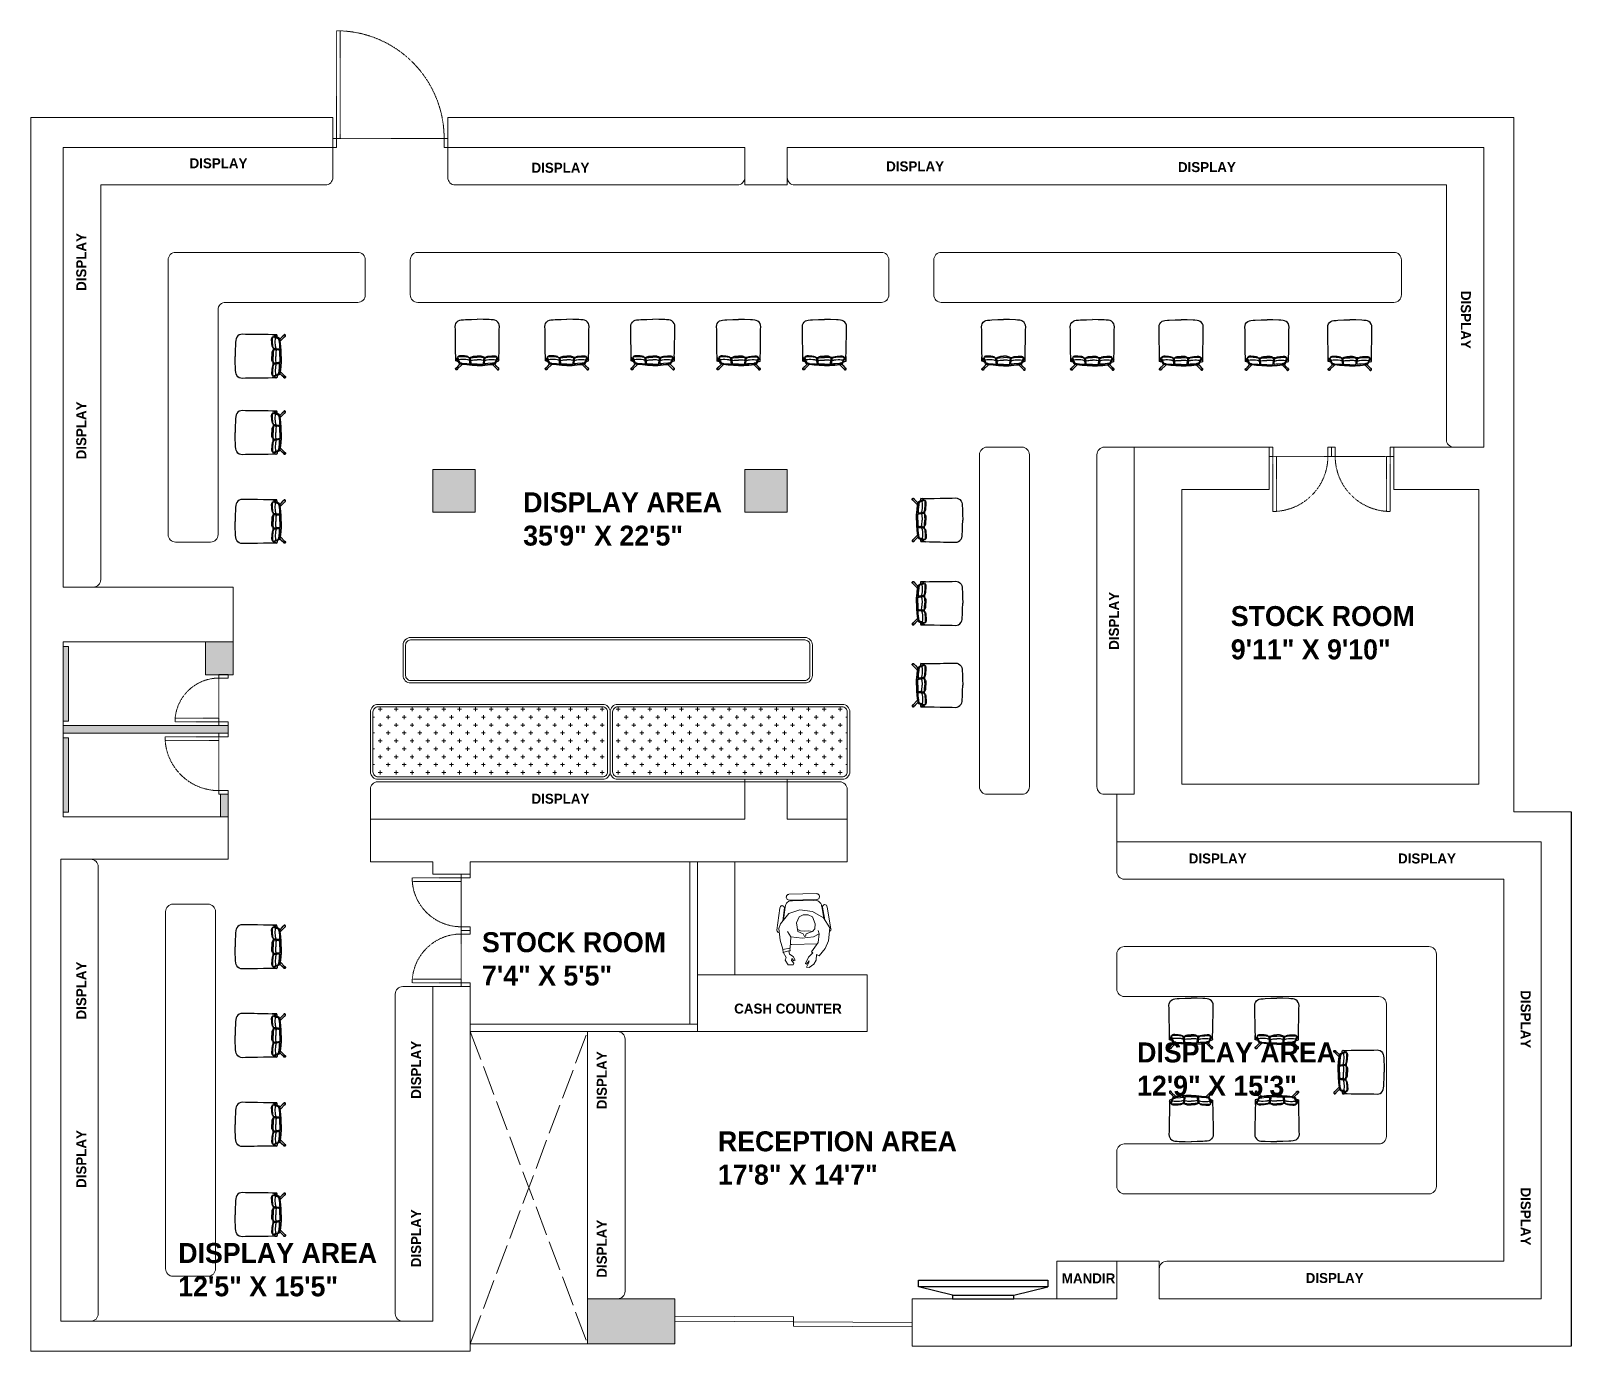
# Model space of a CAD drawing. Header units: inches. Extents: x -4677 to 18437, y -5264 to 2453.
# Drawn here: x 8755 to 9372, y -2767 to -2238 of the extents above; entities that cross this region are included whole.
import ezdxf

# ---------------------------------------------------------------- set-up
doc = ezdxf.new("R2010")
doc.units = ezdxf.units.IN
for name, pattern in [('ACAD_ISO02W100', [15, 12, -3]), ('AUDIT_D_060311083008-3', [0]), ('DASHED2', [0.375, 0.25, -0.125]), ('HIDDEN', [0.375, 0.25, -0.125])]:
    doc.linetypes.add(name, pattern=pattern)
for name, color, linetype in [('A-DOOR', 251, 'AUDIT_D_060311083008-3'), ('A-Door-Frame', 1, 'Continuous'), ('A-Door-Swing', 8, 'HIDDEN'), ('IEL-HATCH-002', 7, 'Continuous'), ('line_cad-block.com', 250, 'Continuous'), ('PDF11_PDF_CH', 7, 'Continuous')]:
    doc.layers.add(name, color=color, linetype=linetype)
doc.styles.add('HEMI', font='stylu.ttf')

# ---------------------------------------------------------------- blocks, each defined once
blk = doc.blocks.new('*U7')
at = {"layer": 'A-Door-Frame', "lineweight": 5}
for p, q in [((0, -100), (0, 0)), ((668, -100), (668, 0))]:
    blk.add_line(p, q, dxfattribs=at)
for points in [[(0, -100), (40, -100), (40, 0), (0, 0)], [(668, -100), (628, -100), (628, 0), (668, 0)]]:
    blk.add_lwpolyline(points, dxfattribs=at)
at = {"layer": 'A-Door-Swing', "linetype": 'DASHED2', "lineweight": 5}
blk.add_line((45, 0), (633, 0), dxfattribs=at)
blk.add_lwpolyline([(40, 0), (40, 588), (80, 588), (80, 0)], close=True, dxfattribs=at)
blk.add_arc((40, 0), 588, 360, 90, dxfattribs=at)
blk = doc.blocks.new('*U8')
at = {"layer": 'A-Door-Frame', "lineweight": 5}
for p, q in [((0, -100), (0, 0)), ((559, -100), (559, 0))]:
    blk.add_line(p, q, dxfattribs=at)
for points in [[(0, -100), (40, -100), (40, 0), (0, 0)], [(559, -100), (519, -100), (519, 0), (559, 0)]]:
    blk.add_lwpolyline(points, dxfattribs=at)
at = {"layer": 'A-Door-Swing', "linetype": 'DASHED2', "lineweight": 5}
blk.add_line((44, 0), (523, 0), dxfattribs=at)
blk.add_lwpolyline([(40, 0), (40, 479), (80, 479), (80, 0)], close=True, dxfattribs=at)
blk.add_arc((40, 0), 479, 360, 90, dxfattribs=at)
blk = doc.blocks.new('wf')
at = {"layer": 'PDF11_PDF_CH', "lineweight": 5}
for points in [[(-7099.35, -1906.51), (-7098.67, -1901.34, -0.458817), (-7095.71, -1898.85)], [(-7085.92, -1898.31, 0.414213), (-7084.96, -1897.3), (-7084.96, -1896.9)], [(-7098.95, -1901.8, 0.414213), (-7100.02, -1900.78), (-7099.85, -1900.78)], [(-7082.83, -1906.51), (-7083.73, -1901.4, -0.414214), (-7082.78, -1900.39)], [(-7101.99, -1910.67, 0.414214), (-7100.98, -1911.62), (-7101.15, -1911.62)]]:
    blk.add_lwpolyline(points, format="xyb", dxfattribs=at)
for points in [[(-7098.22, -1897.24), (-7098.22, -1897.58)], [(-7086.03, -1895.95), (-7097.27, -1896.23)], [(-7097.21, -1898.59), (-7085.97, -1898.31)], [(-7095.75, -1898.87), (-7087.27, -1898.64)], [(-7082.77, -1900.33), (-7082.94, -1900.39)], [(-7100.86, -1901.79), (-7102.04, -1910.67)], [(-7099.68, -1906.9), (-7099.01, -1901.73)], [(-7093.62, -1910.33), (-7092.49, -1910.84), (-7090.75, -1911.06), (-7089.23, -1910.84), (-7087.77, -1911.17), (-7086.87, -1910.11), (-7086.65, -1908.03), (-7087.77, -1905.33), (-7089.51, -1904.43), (-7091.42, -1904.49), (-7093.05, -1905.33), (-7094.18, -1907.63), (-7093.62, -1911.17), (-7091.48, -1912.13), (-7090.98, -1913.09), (-7090.58, -1913.03), (-7090.24, -1912.02), (-7088.17, -1911.23)], [(-7084.06, -1900.95), (-7083.16, -1906)], [(-7081.93, -1901.34), (-7080.35, -1910.11)], [(-7096.43, -1913.25), (-7097.72, -1911.12)], [(-7085.02, -1912.13), (-7085.52, -1910.78)], [(-7096.82, -1917.86), (-7099.63, -1918.31)], [(-7096.03, -1916.29), (-7086.03, -1916.06)], [(-7097.21, -1918.93), (-7099.57, -1919.49)]]:
    blk.add_lwpolyline(points, dxfattribs=at)
blk.add_lwpolyline([(-7096.48, -1913.31), (-7091.82, -1913.87), (-7087.32, -1913.25), (-7085.02, -1912.13), (-7085.41, -1915.61), (-7088.11, -1919.27), (-7087.66, -1919.72), (-7089.4, -1921.4), (-7090.58, -1923.99), (-7090.08, -1924.16), (-7089.12, -1922.92), (-7089.35, -1923.87), (-7090.19, -1925.45), (-7089.06, -1925.56), (-7087.15, -1924.27), (-7086.25, -1922.69), (-7086.2, -1920.39), (-7085.07, -1920.95), (-7082.6, -1917.92), (-7081.31, -1914.88), (-7080.75, -1909.66), (-7083.39, -1905.72), (-7087.77, -1903.08), (-7092.77, -1902.52), (-7097.27, -1903.93), (-7100.58, -1908.03), (-7101.26, -1909.99), (-7100.64, -1914.66), (-7099.68, -1918.25), (-7099.52, -1919.43), (-7098.34, -1921.51), (-7098.67, -1922.69), (-7097.44, -1924.55), (-7095.53, -1924.44), (-7095.19, -1923.87), (-7096.14, -1922.81), (-7095.98, -1921.96), (-7095.19, -1922.92), (-7094.74, -1922.69), (-7095.53, -1921.18), (-7096.99, -1920.17), (-7097.21, -1918.93), (-7096.71, -1918.87), (-7096.88, -1917.81), (-7096.65, -1917.75)], close=True, dxfattribs=at)
for centre, radius, start, end in [((-7097.18, -1897.27), 0.983, 90.37353, 180.37354), ((-7097.18, -1897.6), 0.983, 180.98874, 270.98881), ((-7086.68, -1901.26), 2.61, 5.86671, 102.46398), ((-7085.95, -1896.99), 0.983, 1.80721, 91.80728), ((-7099.83, -1901.82), 0.983, 91.19196, 181.19205), ((-7082.86, -1901.37), 0.983, 1.60398, 91.60402), ((-7101.12, -1910.47), 1.15, 271.0278, 275.47643), ((-7081.28, -1910.19), 0.983, 295.86727, 1.57111), ((-7096.12, -1912.33), 4.02, 263.38062, 271.24697), ((-7086.11, -1912.1), 4.02, 271.59309, 275.60306)]:
    blk.add_arc(centre, radius, start, end, dxfattribs=at)
blk = doc.blocks.new('*U12')
at = {"layer": 'A-Door-Frame', "lineweight": 5}
for p, q in [((0, -100), (0, 0)), ((682, -100), (682, 0))]:
    blk.add_line(p, q, dxfattribs=at)
for points in [[(0, -100), (40, -100), (40, 0), (0, 0)], [(682, -100), (642, -100), (642, 0), (682, 0)]]:
    blk.add_lwpolyline(points, dxfattribs=at)
at = {"layer": 'A-Door-Swing', "linetype": 'DASHED2', "lineweight": 5}
blk.add_line((45, 0), (647, 0), dxfattribs=at)
blk.add_lwpolyline([(40, 0), (40, 602), (80, 602), (80, 0)], close=True, dxfattribs=at)
blk.add_arc((40, 0), 602, 360, 90, dxfattribs=at)
blk = doc.blocks.new('*U13')
at = {"layer": 'A-Door-Frame', "lineweight": 5}
for p, q in [((0, -100), (0, 0)), ((614, -100), (614, 0))]:
    blk.add_line(p, q, dxfattribs=at)
for points in [[(0, -100), (40, -100), (40, 0), (0, 0)], [(614, -100), (574, -100), (574, 0), (614, 0)]]:
    blk.add_lwpolyline(points, dxfattribs=at)
at = {"layer": 'A-Door-Swing', "linetype": 'DASHED2', "lineweight": 5}
blk.add_line((45, 0), (578, 0), dxfattribs=at)
blk.add_lwpolyline([(40, 0), (40, 534), (80, 534), (80, 0)], close=True, dxfattribs=at)
blk.add_arc((40, 0), 534, 360, 90, dxfattribs=at)
blk = doc.blocks.new('erh')
for p, q in [((3623.97, 765.54), (3599.36, 765.54)), ((3599.36, 765.54), (3599.36, 764.17)), ((3623.97, 764.17), (3623.97, 765.54)), ((3623.97, 764.17), (3599.36, 764.17))]:
    blk.add_line(p, q)
at = {"ltscale": 7}
for p, q in [((3599.36, 764.17), (3585.77, 760.72)), ((3623.97, 764.17), (3637.56, 760.72))]:
    blk.add_line(p, q, dxfattribs=at)
blk.add_lwpolyline([(3585.77, 760.72), (3637.56, 760.72), (3637.56, 758.04), (3585.77, 758.04)], close=True, dxfattribs=at)
blk = doc.blocks.new('*U9')
at = {"layer": 'A-Door-Frame', "lineweight": 5}
for p, q in [((0, -100), (0, 0)), ((1255, -100), (1255, 0))]:
    blk.add_line(p, q, dxfattribs=at)
for points in [[(0, -100), (40, -100), (40, 0), (0, 0)], [(1255, -100), (1215, -100), (1215, 0), (1255, 0)]]:
    blk.add_lwpolyline(points, dxfattribs=at)
at = {"layer": 'A-Door-Swing', "linetype": 'DASHED2', "lineweight": 5}
blk.add_line((51, 0), (1225, 0), dxfattribs=at)
blk.add_lwpolyline([(40, 0), (40, 1175), (80, 1175), (80, 0)], close=True, dxfattribs=at)
blk.add_arc((40, 0), 1175, 360, 90, dxfattribs=at)
blk = doc.blocks.new('LEADCHAIR Executive 2014')
at = {"layer": 'line_cad-block.com', "color": 252, "true_color": 0x939598}
for points in [[(-239, 254), (-241, 256), (-243, 261), (-246, 264), (-249, 267), (-253, 268), (-257, 268), (-260, 267), (-264, 264), (-266, 261), (-267, 257), (-267, 253), (-266, 250), (-264, 246), (-260, 244), (-254, 240)], [(-186, 201), (-248, 262), (-251, 265), (-253, 265), (-256, 265), (-259, 265), (-262, 262), (-264, 260), (-265, 257), (-264, 254), (-264, 251), (-262, 249), (-241, 227), (-211, 196)], [(0, 214), (-64, 213), (-127, 208), (-190, 201), (-202, 199), (-211, 196), (-219, 194), (-223, 191), (-227, 184), (-247, 135), (-249, 131), (-251, 130), (-253, 131), (-255, 136), (-259, 147), (-262, 153), (-265, 159)], [(0, 210), (-63, 207), (-126, 203), (-190, 196), (-196, 195), (-204, 193), (-210, 192), (-216, 190), (-220, 188), (-223, 184), (-226, 176), (-245, 133), (-251, 124), (-253, 125), (-263, 146)], [(-92, 195), (-90, 194), (-89, 192), (-90, 180), (-92, 155), (-99, 151), (-106, 149), (-116, 146), (-120, 145), (-142, 142), (-168, 141), (-190, 141), (-206, 142), (-224, 145), (-230, 146), (-230, 147), (-228, 153), (-221, 173), (-219, 176), (-217, 178), (-210, 181), (-199, 184), (-193, 185), (-186, 187), (-130, 192), (-111, 193), (-92, 195)], [(0, 198), (-74, 197), (-74, 195), (-75, 193), (-76, 181), (-79, 156), (-78, 155), (-76, 154), (-71, 152), (-57, 148), (-44, 147), (-25, 146), (0, 146)], [(0, 214), (64, 213), (127, 208), (190, 201), (202, 199), (211, 196), (219, 194), (223, 191), (227, 184), (247, 135), (249, 131), (251, 130), (253, 131), (255, 136), (259, 147), (262, 153), (265, 159)], [(0, 210), (63, 207), (126, 203), (190, 196), (196, 195), (204, 193), (210, 192), (216, 190), (220, 188), (223, 184), (226, 176), (245, 133), (251, 124), (253, 125), (263, 146)], [(0, 198), (74, 197), (74, 195), (75, 193), (76, 181), (79, 156), (78, 155), (76, 154), (71, 152), (57, 148), (44, 147), (25, 146), (0, 146)], [(92, 195), (90, 194), (89, 192), (90, 180), (92, 155), (99, 151), (106, 149), (116, 146), (120, 145), (142, 142), (168, 141), (190, 141), (206, 142), (224, 145), (230, 146), (230, 147), (228, 153), (221, 173), (219, 176), (217, 178), (210, 181), (199, 184), (193, 185), (186, 187), (130, 192), (111, 193), (92, 195)], [(186, 201), (248, 262), (251, 265), (253, 265), (256, 265), (259, 265), (262, 262), (264, 260), (265, 257), (264, 254), (264, 251), (262, 249), (241, 227), (211, 196)], [(239, 254), (241, 256), (243, 261), (246, 264), (249, 267), (253, 268), (257, 268), (260, 267), (264, 264), (266, 261), (267, 257), (267, 253), (266, 250), (264, 246), (260, 244), (254, 240)], [(-256, 130), (-260, 128), (-262, 121), (-263, 116), (-265, 102), (-267, 55), (-267, -5), (-269, -78), (-270, -119), (-270, -168), (-270, -225), (-272, -265), (-270, -285), (-263, -303), (-251, -320), (-234, -334), (-217, -342), (-199, -346), (-170, -348), (-146, -350), (-73, -353), (0, -354)], [(-265, 159), (-265, 159), (-266, 159), (-266, 150), (-266, 142), (-266, 139), (-266, 104)], [(-263, 146), (-264, 146), (-264, 146), (-265, 145), (-265, 144), (-266, 131)], [(-234, 166), (-245, 164), (-252, 163), (-265, 159)], [(-98, 152), (-96, 152), (-93, 152), (-92, 152), (-93, 147), (-93, 143), (-94, 138), (-94, 134), (-95, 129), (-96, 124), (-96, 123), (-102, 120), (-107, 118), (-111, 116), (-128, 112), (-140, 110), (-170, 108), (-192, 107), (-204, 107), (-224, 108), (-229, 109), (-241, 113), (-244, 114), (-241, 121), (-237, 132), (-233, 142), (-232, 146), (-229, 151)], [(-96, 123), (-99, 119), (-107, 112), (-117, 105), (-131, 101), (-157, 98), (-180, 97), (-198, 95), (-214, 95), (-221, 97), (-227, 99), (-233, 101), (-237, 105), (-240, 108), (-242, 112), (-243, 113)], [(-102, 115), (-89, 115)], [(-89, 115), (-86, 115), (-81, 114), (-73, 111)], [(-71, 153), (-76, 153), (-79, 152), (-80, 152), (-80, 149), (-81, 144), (-82, 136), (-83, 130), (-84, 124), (-67, 117), (-50, 115), (0, 113)], [(-84, 124), (-73, 110), (-68, 107), (-60, 103), (-48, 100), (-39, 99), (-34, 98), (0, 98)], [(71, 153), (76, 153), (79, 152), (80, 152), (80, 149), (81, 144), (82, 136), (83, 130), (84, 124), (67, 117), (50, 115), (0, 113)], [(256, 130), (260, 128), (262, 121), (263, 116), (265, 102), (267, 55), (267, -5), (269, -78), (270, -119), (270, -168), (270, -225), (272, -265), (270, -285), (263, -303), (251, -320), (234, -334), (217, -342), (199, -346), (170, -348), (146, -350), (73, -353), (0, -354)], [(84, 124), (73, 110), (68, 107), (60, 103), (48, 100), (39, 99), (34, 98), (0, 98)], [(89, 115), (86, 115), (81, 114), (73, 111)], [(102, 115), (89, 115)], [(98, 152), (96, 152), (93, 152), (92, 152), (93, 147), (93, 143), (94, 138), (94, 134), (95, 129), (96, 124), (96, 123), (102, 120), (107, 118), (111, 116), (128, 112), (140, 110), (170, 108), (192, 107), (204, 107), (224, 108), (229, 109), (241, 113), (244, 114), (241, 121), (237, 132), (233, 142), (232, 146), (229, 151)], [(96, 123), (99, 119), (107, 112), (117, 105), (131, 101), (157, 98), (180, 97), (198, 95), (214, 95), (221, 97), (227, 99), (233, 101), (237, 105), (240, 108), (242, 112), (243, 113)], [(234, 166), (245, 164), (252, 163), (265, 159)], [(263, 146), (264, 146), (264, 146), (265, 145), (265, 144), (266, 131)], [(265, 159), (265, 159), (266, 159), (266, 150), (266, 142), (266, 139), (266, 104)]]:
    blk.add_lwpolyline(points, dxfattribs=at)

msp = doc.modelspace()

# ---------------------------------------------------------------- hatches: boundary and pattern name
at = {"layer": 'IEL-HATCH-002', "lineweight": 5, "true_color": 0x636466, "transparency": 33554687}
h = msp.add_hatch(color=251, dxfattribs=at)
h.dxf.hatch_style = 1
h.paths.add_polyline_path([(8933.5, -2413.85), (8916.5, -2413.85), (8916.5, -2430.85), (8933.5, -2430.85)])
h.paths.add_polyline_path([(9058.5, -2413.85), (9041.5, -2413.85), (9041.5, -2430.85), (9058.5, -2430.85)])
at = {"layer": 'IEL-HATCH-002', "lineweight": 5, "true_color": 0xadddf7, "transparency": 33554687}
h = msp.add_hatch(color=141, dxfattribs=at)
h.dxf.hatch_style = 1
h.paths.add_polyline_path([(8770.64, -2521.22), (8768.5, -2521.22), (8768.5, -2551.01), (8770.64, -2551.01)])
h.paths.add_polyline_path([(8770.64, -2484.72), (8768.5, -2484.72), (8768.5, -2514.51), (8770.64, -2514.51)])
at = {"layer": 'IEL-HATCH-002', "lineweight": 5, "true_color": 0x939598, "transparency": 33554687}
h = msp.add_hatch(color=252, dxfattribs=at)
h.dxf.hatch_style = 1
h.paths.add_polyline_path([(8836.5, -2482.85), (8825.5, -2482.85), (8825.5, -2495.97), (8830.83, -2495.97), (8830.83, -2495.85), (8834.5, -2495.85), (8834.5, -2495.97), (8836.5, -2495.97)])
h = msp.add_hatch(dxfattribs=at)
h.set_pattern_fill('CROSS', color=252, scale=0.5)
h.set_pattern_definition([(0, (738.1115, -3408.2847), (3.175, 3.175), [1.5875, -4.7625]), (90, (738.9052, -3409.0784), (-3.175, 3.175), [1.5875, -4.7625])])
h.paths.add_polyline_path([(8986.55, -2510.85, 0.414214), (8984.55, -2508.85), (8894.55, -2508.85, 0.414214), (8892.55, -2510.85), (8892.55, -2534.85, 0.414214), (8894.55, -2536.85), (8984.55, -2536.85, 0.414214), (8986.55, -2534.85)])
h.paths.add_polyline_path([(9082.55, -2510.85, 0.414214), (9080.55, -2508.85), (8990.55, -2508.85, 0.414214), (8988.55, -2510.85), (8988.55, -2534.85, 0.414214), (8990.55, -2536.85), (9080.55, -2536.85, 0.414214), (9082.55, -2534.85)])
at = {"layer": 'IEL-HATCH-002', "lineweight": 5, "true_color": 0xc6a88b, "transparency": 33554687}
h = msp.add_hatch(color=43, dxfattribs=at)
h.dxf.hatch_style = 1
h.paths.add_polyline_path([(8834.5, -2516.35), (8830.83, -2516.35), (8768.5, -2516.35), (8768.5, -2519.35), (8834.5, -2519.35)])
h.paths.add_polyline_path([(8834.5, -2543.85), (8831.5, -2543.85), (8831.5, -2552.85), (8834.5, -2552.85)])
at = {"layer": 'IEL-HATCH-002', "lineweight": 5, "true_color": 0x939598, "transparency": 33554687}
h = msp.add_hatch(color=252, dxfattribs=at)
h.dxf.hatch_style = 1
h.paths.add_polyline_path([(9013.5, -2745.85), (8978.5, -2745.85), (8978.5, -2763.85), (9013.5, -2763.85)])

# ---------------------------------------------------------------- linework, layer by layer
at = {"lineweight": 5}
for p, q in [((8876.5, -2272.85), (8755.5, -2272.85)), ((8755.5, -2272.85), (8755.5, -2766.85)), ((8876.5, -2272.85), (8876.5, -2284.85)), ((9349.5, -2272.85), (8922.5, -2272.85)), ((8922.5, -2272.85), (8922.5, -2284.85)), ((9349.5, -2550.85), (9349.5, -2272.85)), ((8876.5, -2284.85), (8768.5, -2284.85)), ((8768.5, -2284.85), (8768.5, -2460.85)), ((8768.5, -2284.85), (8768.5, -2299.85)), ((8876.5, -2284.85), (8876.5, -2296.85)), ((9041.5, -2284.85), (8922.5, -2284.85)), ((8922.5, -2284.85), (8922.5, -2296.85)), ((9041.5, -2299.85), (9041.5, -2284.85)), ((9041.5, -2284.85), (9041.5, -2296.85)), ((9337.5, -2284.85), (9058.5, -2284.85)), ((9058.5, -2284.85), (9058.5, -2299.85)), ((9058.5, -2284.85), (9058.5, -2296.85)), ((9337.5, -2404.85), (9337.5, -2284.85)), ((8873.5, -2299.85), (8783.5, -2299.85)), ((8783.5, -2299.85), (8783.5, -2457.85)), ((9038.5, -2299.85), (8925.5, -2299.85)), ((9058.5, -2299.85), (9041.5, -2299.85)), ((9058.5, -2299.85), (9041.5, -2299.85)), ((9322.5, -2299.85), (9061.5, -2299.85)), ((9322.5, -2401.85), (9322.5, -2299.85)), ((9197.5, -2404.85), (9185.5, -2404.85)), ((9197.5, -2543.85), (9197.5, -2404.85)), ((9197.5, -2404.85), (9251.5, -2404.85)), ((9251.5, -2404.85), (9251.5, -2421.85)), ((9301.5, -2421.85), (9301.5, -2404.85)), ((9301.5, -2404.85), (9337.5, -2404.85)), ((9337.5, -2404.85), (9325.5, -2404.85)), ((9182.5, -2407.85), (9182.5, -2540.85)), ((8933.5, -2413.85), (8916.5, -2413.85)), ((8916.5, -2413.85), (8916.5, -2430.85)), ((8933.5, -2430.85), (8933.5, -2413.85)), ((9251.5, -2421.85), (9216.5, -2421.85)), ((9216.5, -2421.85), (9216.5, -2539.85)), ((9335.5, -2421.85), (9301.5, -2421.85)), ((9335.5, -2539.85), (9335.5, -2421.85)), ((8916.5, -2430.85), (8933.5, -2430.85)), ((8768.5, -2460.85), (8836.5, -2460.85)), ((8768.5, -2460.85), (8780.5, -2460.85)), ((8836.5, -2460.85), (8836.5, -2482.85)), ((8768.5, -2482.85), (8768.5, -2552.85)), ((8825.5, -2482.85), (8768.5, -2482.85)), ((8836.5, -2482.85), (8825.5, -2482.85)), ((8825.5, -2495.97), (8825.5, -2482.85)), ((8836.5, -2482.85), (8836.5, -2495.97)), ((8836.5, -2495.97), (8825.5, -2495.97)), ((8834.5, -2516.35), (8768.5, -2516.35)), ((8834.5, -2519.35), (8834.5, -2516.35)), ((8834.5, -2519.35), (8768.5, -2519.35)), ((8891.5, -2541.85), (8891.5, -2553.85)), ((9079.5, -2538.85), (8894.5, -2538.85)), ((9041.5, -2553.85), (9041.5, -2537.85)), ((9041.5, -2537.85), (9058.5, -2537.85)), ((9058.5, -2537.85), (9058.5, -2553.85)), ((9082.5, -2553.85), (9082.5, -2541.85)), ((9216.5, -2539.85), (9335.5, -2539.85)), ((8834.5, -2543.85), (8831.5, -2543.85)), ((8831.5, -2543.85), (8831.5, -2552.85)), ((8834.5, -2552.85), (8834.5, -2543.85)), ((9185.5, -2543.85), (9197.5, -2543.85)), ((9190.5, -2562.85), (9190.5, -2543.85)), ((8768.5, -2552.85), (8834.5, -2552.85)), ((8834.5, -2552.85), (8834.5, -2569.85)), ((8891.5, -2570.85), (8891.5, -2553.85)), ((9058.5, -2553.85), (9082.5, -2553.85)), ((9082.5, -2553.85), (9082.5, -2570.85)), ((9372.5, -2550.85), (9349.5, -2550.85)), ((9360.5, -2562.85), (9190.5, -2562.85)), ((9190.5, -2562.85), (9190.5, -2574.85)), ((9360.5, -2745.85), (9360.5, -2562.85)), ((8834.5, -2569.85), (8767.5, -2569.85)), ((8767.5, -2569.85), (8767.5, -2754.85)), ((8767.5, -2569.85), (8779.5, -2569.85)), ((8782.5, -2572.85), (8782.5, -2751.85)), ((8916.5, -2570.85), (8891.5, -2570.85)), ((8916.5, -2575.85), (8916.5, -2570.85)), ((8931.5, -2570.85), (8931.5, -2575.85)), ((9019.5, -2635.85), (9019.5, -2570.85)), ((9022.5, -2570.85), (9022.5, -2630.85)), ((9022.5, -2638.85), (9022.5, -2570.85)), ((9037.5, -2616.18), (9037.5, -2570.85)), ((8931.5, -2575.85), (8916.5, -2575.85)), ((9345.5, -2577.85), (9193.5, -2577.85)), ((9345.5, -2730.85), (9345.5, -2577.85)), ((8916.5, -2620.85), (8904.5, -2620.85)), ((8916.5, -2754.85), (8916.5, -2620.85)), ((8916.5, -2620.85), (8931.5, -2620.85)), ((8931.5, -2620.85), (8931.5, -2638.85)), ((8901.5, -2751.85), (8901.5, -2623.85)), ((8931.5, -2635.85), (9022.5, -2635.85)), ((8931.5, -2638.85), (8978.5, -2638.85)), ((8931.5, -2638.85), (8931.5, -2763.85)), ((8931.5, -2638.85), (9022.5, -2638.85)), ((8978.5, -2638.85), (8978.5, -2654.85)), ((8978.5, -2638.85), (8978.5, -2638.85)), ((8990.5, -2638.85), (8978.5, -2638.85)), ((8993.5, -2641.85), (8993.5, -2742.85)), ((8978.5, -2654.85), (8978.5, -2745.85)), ((9190.5, -2745.85), (9190.5, -2730.85)), ((9190.5, -2730.85), (9207.5, -2730.85)), ((9207.5, -2730.85), (9207.5, -2745.85)), ((9210.5, -2730.85), (9345.5, -2730.85)), ((9207.5, -2733.85), (9207.5, -2745.85)), ((8978.5, -2745.85), (9013.5, -2745.85)), ((8978.5, -2763.85), (8978.5, -2745.85)), ((8978.5, -2745.85), (8990.5, -2745.85)), ((9013.5, -2745.85), (9013.5, -2763.85)), ((9108.5, -2764.85), (9108.5, -2745.85)), ((9108.5, -2745.85), (9190.5, -2745.85)), ((9207.5, -2745.85), (9360.5, -2745.85)), ((8767.5, -2754.85), (8916.5, -2754.85)), ((8767.5, -2754.85), (8779.5, -2754.85)), ((8916.5, -2754.85), (8904.5, -2754.85)), ((9013.49, -2755.85), (9013.5, -2755.85)), ((9061.01, -2753.1), (9060.99, -2756.86)), ((9108.5, -2754.35), (9108.5, -2754.35)), ((8978.5, -2763.85), (8931.5, -2763.85)), ((8931.5, -2763.85), (8931.5, -2766.85)), ((9013.5, -2763.85), (8978.5, -2763.85)), ((8755.5, -2766.85), (8931.5, -2766.85)), ((9108.5, -2764.85), (9372.5, -2764.85))]:
    msp.add_line(p, q, dxfattribs=at)
msp.add_line((9372.5, -2550.85), (9372.5, -2764.85))
at = {"color": 9, "linetype": 'ACAD_ISO02W100', "lineweight": 5, "true_color": 0xc7c8ca}
for p, q in [((8931.5, -2763.85), (8978.5, -2638.85)), ((8931.5, -2638.85), (8978.5, -2763.85))]:
    msp.add_line(p, q, dxfattribs=at)
at = {"lineweight": 5}
for points in [[(8830.5, -2439.85), (8830.5, -2349.85, -0.414214), (8833.5, -2346.85), (8886.46, -2346.85, 0.414214), (8889.46, -2343.85), (8889.46, -2329.85, 0.414214), (8886.46, -2326.85), (8813.5, -2326.85, 0.414214), (8810.5, -2329.85), (8810.5, -2439.85, 0.414214), (8813.5, -2442.85), (8827.5, -2442.85, 0.414214)], [(8910.46, -2346.85), (9096.19, -2346.85, 0.414214), (9099.19, -2343.85), (9099.19, -2329.85, 0.414214), (9096.19, -2326.85), (8910.46, -2326.85, 0.414214), (8907.46, -2329.85), (8907.46, -2343.85, 0.414214)], [(9301.5, -2346.85, 0.414214), (9304.5, -2343.85), (9304.5, -2329.85, 0.414214), (9301.5, -2326.85), (9120.19, -2326.85, 0.414214), (9117.19, -2329.85), (9117.19, -2343.85, 0.414214), (9120.19, -2346.85)], [(9152.5, -2404.85), (9138.5, -2404.85, 0.414214), (9135.5, -2407.85), (9135.5, -2540.85, 0.414214), (9138.5, -2543.85), (9152.5, -2543.85, 0.414214), (9155.5, -2540.85), (9155.5, -2407.85, 0.414214)], [(8907.61, -2481.06), (9065.55, -2481.06, -0.414214), (9068.55, -2484.06), (9068.55, -2496.26, -0.414214), (9065.55, -2499.26), (8907.61, -2499.26, -0.414214), (8904.61, -2496.26), (8904.61, -2484.06, -0.414214)], [(8907.61, -2482.06), (9065.55, -2482.06, -0.414214), (9067.55, -2484.06), (9067.55, -2496.26, -0.414214), (9065.55, -2498.26), (8907.61, -2498.26, -0.414214), (8905.61, -2496.26), (8905.61, -2484.06, -0.414214)], [(8987.55, -2510.85), (8987.55, -2534.85, -0.414214), (8984.55, -2537.85), (8894.55, -2537.85, -0.414214), (8891.55, -2534.85), (8891.55, -2510.85, -0.414214), (8894.55, -2507.85), (8984.55, -2507.85, -0.414214)], [(8986.55, -2510.85), (8986.55, -2534.85, -0.414214), (8984.55, -2536.85), (8894.55, -2536.85, -0.414214), (8892.55, -2534.85), (8892.55, -2510.85, -0.414214), (8894.55, -2508.85), (8984.55, -2508.85, -0.414214)], [(9083.55, -2510.85), (9083.55, -2534.85, -0.414214), (9080.55, -2537.85), (8990.55, -2537.85, -0.414214), (8987.55, -2534.85), (8987.55, -2510.85, -0.414214), (8990.55, -2507.85), (9080.55, -2507.85, -0.414214)], [(9082.55, -2510.85), (9082.55, -2534.85, -0.414214), (9080.55, -2536.85), (8990.55, -2536.85, -0.414214), (8988.55, -2534.85), (8988.55, -2510.85, -0.414214), (8990.55, -2508.85), (9080.55, -2508.85, -0.414214)], [(8812.5, -2736.85), (8826.5, -2736.85, 0.414214), (8829.5, -2733.85), (8829.5, -2590.85, 0.414214), (8826.5, -2587.85), (8812.5, -2587.85, 0.414214), (8809.5, -2590.85), (8809.5, -2733.85, 0.414214)], [(9193.5, -2703.85), (9315.5, -2703.85, 0.414214), (9318.5, -2700.85), (9318.5, -2607.85, 0.414214), (9315.5, -2604.85), (9193.5, -2604.85, 0.414214), (9190.5, -2607.85), (9190.5, -2621.85, 0.414214), (9193.5, -2624.85), (9295.5, -2624.85, -0.414214), (9298.5, -2627.85), (9298.5, -2680.85, -0.414214), (9295.5, -2683.85), (9193.5, -2683.85, 0.414214), (9190.5, -2686.85), (9190.5, -2700.85, 0.414214)]]:
    msp.add_lwpolyline(points, format="xyb", close=True, dxfattribs=at)
for points in [[(9041.5, -2430.85), (9041.5, -2413.85), (9058.5, -2413.85), (9058.5, -2430.85)], [(8768.5, -2514.51), (8770.64, -2514.51), (8770.64, -2484.72), (8768.5, -2484.72)], [(8768.5, -2551.01), (8770.64, -2551.01), (8770.64, -2521.22), (8768.5, -2521.22)], [(9022.5, -2638.85), (9022.5, -2616.18), (9090.5, -2616.18), (9090.5, -2638.85)], [(9190.5, -2730.85), (9166.5, -2730.85), (9166.5, -2745.85), (9190.5, -2745.85)], [(9013.5, -2745.85), (8978.5, -2745.85), (8978.5, -2763.85), (9013.5, -2763.85)]]:
    msp.add_lwpolyline(points, close=True, dxfattribs=at)
for points in [[(8891.5, -2553.85), (9007.5, -2553.85), (9041.5, -2553.85)], [(9082.5, -2570.85), (9007.5, -2570.85), (8931.5, -2570.85)], [(9061, -2753.1), (9013.5, -2752.85), (9013.49, -2754.85)], [(9061, -2756.86), (9108.5, -2757.11), (9108.5, -2755.35), (9013.5, -2754.85)]]:
    msp.add_lwpolyline(points, dxfattribs=at)
for centre, start, end in [((8873.5, -2296.85), 270, 0), ((8925.5, -2296.85), 180, 270), ((9038.5, -2296.85), 270, 0), ((9061.5, -2296.85), 180, 270), ((9185.5, -2407.85), 90, 180), ((9325.5, -2401.85), 180, 270), ((8780.5, -2457.85), 270, 0), ((8894.5, -2541.85), 90, 180), ((9079.5, -2541.85), 0, 90), ((9185.5, -2540.85), 180, 270), ((8779.5, -2572.85), 0, 90), ((9193.5, -2574.85), 180, 270), ((8904.5, -2623.85), 90, 180), ((8990.5, -2641.85), 0, 90), ((9210.5, -2733.85), 90, 180), ((8990.5, -2742.85), 270, 0), ((8779.5, -2751.85), 270, 0), ((8904.5, -2751.85), 180, 270)]:
    msp.add_arc(centre, 3, start, end, dxfattribs=at)

# ---------------------------------------------------------------- block references
at = {"color": 18, "lineweight": 5, "true_color": 0x000000, "yscale": 0.03255662233685245, "zscale": 0.03255662233685245}
for p, xscale, rotation in [((8934.34, -2365.15), -0.03255662233685245, 179.9645304322863), ((8970.26, -2365.15), -0.03255662233685245, 179.9645304322863), ((9004.63, -2365.15), -0.03255662233685245, 179.9645304322863), ((9039.02, -2365.2), -0.03255662233685245, 179.9645304322863), ((9073.39, -2365.2), -0.03255662233685245, 179.9645304322863), ((9145.15, -2365.28), -0.03255662233685245, 179.9645304322863), ((9180.7, -2365.31), -0.03255662233685245, 179.9645304322863), ((9216.26, -2365.33), -0.03255662233685245, 179.9645304322863), ((9250.65, -2365.37), -0.03255662233685245, 179.9645304322863), ((9283.83, -2365.39), -0.03255662233685245, 179.9645304322863), ((8848.84, -2368.48), -0.03255662233685245, 269.9645304322862), ((8848.84, -2399.03), -0.03255662233685245, 269.9645304322862), ((8848.84, -2434.61), -0.03255662233685245, 269.9645304322862), ((9117.23, -2434.03), -0.03255662233685245, 89.96453043228625), ((9117.23, -2467.36), -0.03255662233685245, 89.96453043228625), ((9117.23, -2500.17), -0.03255662233685245, 89.96453043228625), ((8848.84, -2604.94), -0.03255662233685245, 269.9645304322862), ((9220.23, -2636.99), -0.03255662233685245, 179.9645304322863), ((9254.62, -2637.03), -0.03255662233685245, 179.9645304322863), ((8848.84, -2640.48), -0.03255662233685245, 269.9645304322862), ((9286.1, -2655.07), 0.03255662233685245, 90.03546956771375), ((9220.23, -2671.46), 0.03255662233685245, 0.0354695677137458), ((9254.62, -2671.42), 0.03255662233685245, 0.0354695677137458), ((8848.84, -2676.06), -0.03255662233685245, 269.9645304322862), ((8848.84, -2712.2), -0.03255662233685245, 269.9645304322862)]:
    msp.add_blockref('LEADCHAIR Executive 2014', p, dxfattribs=dict(at, xscale=xscale, rotation=rotation))
at = {"color": 18, "lineweight": 5, "true_color": 0x000000}
msp.add_blockref('wf', (16156.34, -687.65), dxfattribs=at)
at = {"lineweight": 5, "rotation": 180}
msp.add_blockref('erh', (12748.66, -1980.31), dxfattribs=at)
at = {"layer": 'A-DOOR', "lineweight": 5, "xscale": 0.03666666666666651, "yscale": 0.03666666666666651, "zscale": 0.03666666666666651}
msp.add_blockref('*U9', (8876.5, -2281.19), dxfattribs=at)
at = {"layer": 'A-DOOR', "lineweight": 5, "yscale": 0.03666666666666651, "zscale": 0.03666666666666651}
for name, p, xscale, rotation in [('*U12', (9251.5, -2408.52), -0.03666666666666651, 180), ('*U12', (9301.5, -2408.52), 0.03666666666666651, 180), ('*U8', (8830.83, -2516.35), 0.03666666666666651, 90.00000000000001), ('*U7', (8830.83, -2519.35), -0.03666666666666651, 90), ('*U13', (8927.83, -2575.85), -0.03666666666666651, 90), ('*U13', (8927.83, -2620.85), 0.03666666666666651, 90.00000000000001)]:
    msp.add_blockref(name, p, dxfattribs=dict(at, xscale=xscale, rotation=rotation))

# ---------------------------------------------------------------- texts
at = {"color": 177, "lineweight": 5, "true_color": 0x293189, "char_height": 4, "attachment_point": 1, "style": 'HEMI'}
for s, insert, width, rotation in [('{\\fStylus BT|b1|i0|c0|p34;DISPLAY}', (8819.09, -2289.16), 27.8346, 359.99056), ('{\\fStylus BT|b1|i0|c0|p34;DISPLAY}', (8956.05, -2290.96), 69.2136, 359.99056), ('{\\fStylus BT|b1|i0|c0|p34;DISPLAY}', (9098.11, -2290.39), 69.2136, 359.99056), ('{\\fStylus BT|b1|i0|c0|p34;DISPLAY}', (9214.98, -2290.69), 69.2136, 359.99056), ('{\\fStylus BT|b1|i0|c0|p34;DISPLAY}', (8773.7, -2342.27), 27.8346, 89.99056), ('{\\fStylus BT|b1|i0|c0|p34;DISPLAY}', (9332.3, -2342.27), 69.2136, 269.99056), ('{\\fStylus BT|b1|i0|c0|p34;DISPLAY}', (8773.7, -2409.73), 27.8346, 89.99056), ('{\\fStylus BT|b1|i0|c0|p34;DISPLAY}', (9187.33, -2485.99), 27.8346, 89.99056), ('{\\fStylus BT|b1|i0|c0|p34;DISPLAY}', (8956.05, -2543.63), 69.2136, 359.99056), ('{\\fStylus BT|b1|i0|c0|p34;DISPLAY}', (9219.31, -2567.55), 27.8346, 359.99056), ('{\\fStylus BT|b1|i0|c0|p34;DISPLAY}', (9303.14, -2567.55), 27.8346, 359.99056), ('{\\fStylus BT|b1|i0|c0|p34;DISPLAY}', (8773.7, -2634.03), 27.8346, 89.99056), ('{\\fStylus BT|b1|i0|c0|p34;CASH COUNTER}', (9037.24, -2627.66), 69.2136, 359.99056), ('{\\fStylus BT|b1|i0|c0|p34;DISPLAY}', (9356.28, -2622.33), 27.8346, 269.99056), ('{\\fStylus BT|b1|i0|c0|p34;DISPLAY}', (8907.81, -2665.78), 27.8346, 89.99056), ('{\\fStylus BT|b1|i0|c0|p34;DISPLAY}', (8982.21, -2669.98), 27.8346, 89.99056), ('{\\fStylus BT|b1|i0|c0|p34;DISPLAY}', (8773.7, -2701.49), 27.8346, 89.99056), ('{\\fStylus BT|b1|i0|c0|p34;DISPLAY}', (9356.28, -2701.32), 27.8346, 269.99056), ('{\\fStylus BT|b1|i0|c0|p34;DISPLAY}', (8907.81, -2733.24), 27.8346, 89.99056), ('{\\fStylus BT|b1|i0|c0|p34;DISPLAY}', (8982.21, -2737.43), 27.8346, 89.99056), ('{\\fStylus BT|b1|i0|c0|p34;MANDIR}', (9168.48, -2735.67), 23.5849, 359.99056), ('{\\fStylus BT|b1|i0|c0|p34;DISPLAY}', (9266.16, -2735.55), 27.8346, 359.99056)]:
    msp.add_mtext(s, dxfattribs=dict(at, insert=insert, width=width, rotation=rotation))
at = {"color": 240, "lineweight": 5, "true_color": 0xed1f24, "char_height": 8, "attachment_point": 1, "rotation": 359.99056, "style": 'HEMI'}
for s, insert, width in [('{\\fStylus BT|b1|i0|c0|p34;DISPLAY AREA\\P35\'9" X 22\'5"}', (8952.72, -2422.91), 90.6924), ('{\\fStylus BT|b1|i0|c0|p34;STOCK ROOM\\P9\'11" X 9\'10"}', (9236.16, -2468.48), 90.6924), ('{\\fStylus BT|b1|i0|c0|p34;STOCK ROOM\\P7\'4" X 5\'5"}', (8936.23, -2599.08), 90.6924), ('{\\fStylus BT|b1|i0|c0|p34;DISPLAY AREA\\P12\'9" X 15\'3"}', (9198.63, -2643.22), 90.6924), ('{\\fStylus BT|b1|i0|c0|p34;RECEPTION AREA\\P17\'8" X 14\'7"}', (9030.72, -2678.82), 108.5014), ('{\\fStylus BT|b1|i0|c0|p34;DISPLAY AREA\\P12\'5" X 15\'5"}', (8814.56, -2723.54), 90.6924)]:
    msp.add_mtext(s, dxfattribs=dict(at, insert=insert, width=width))

doc.saveas('drawing.dxf')
